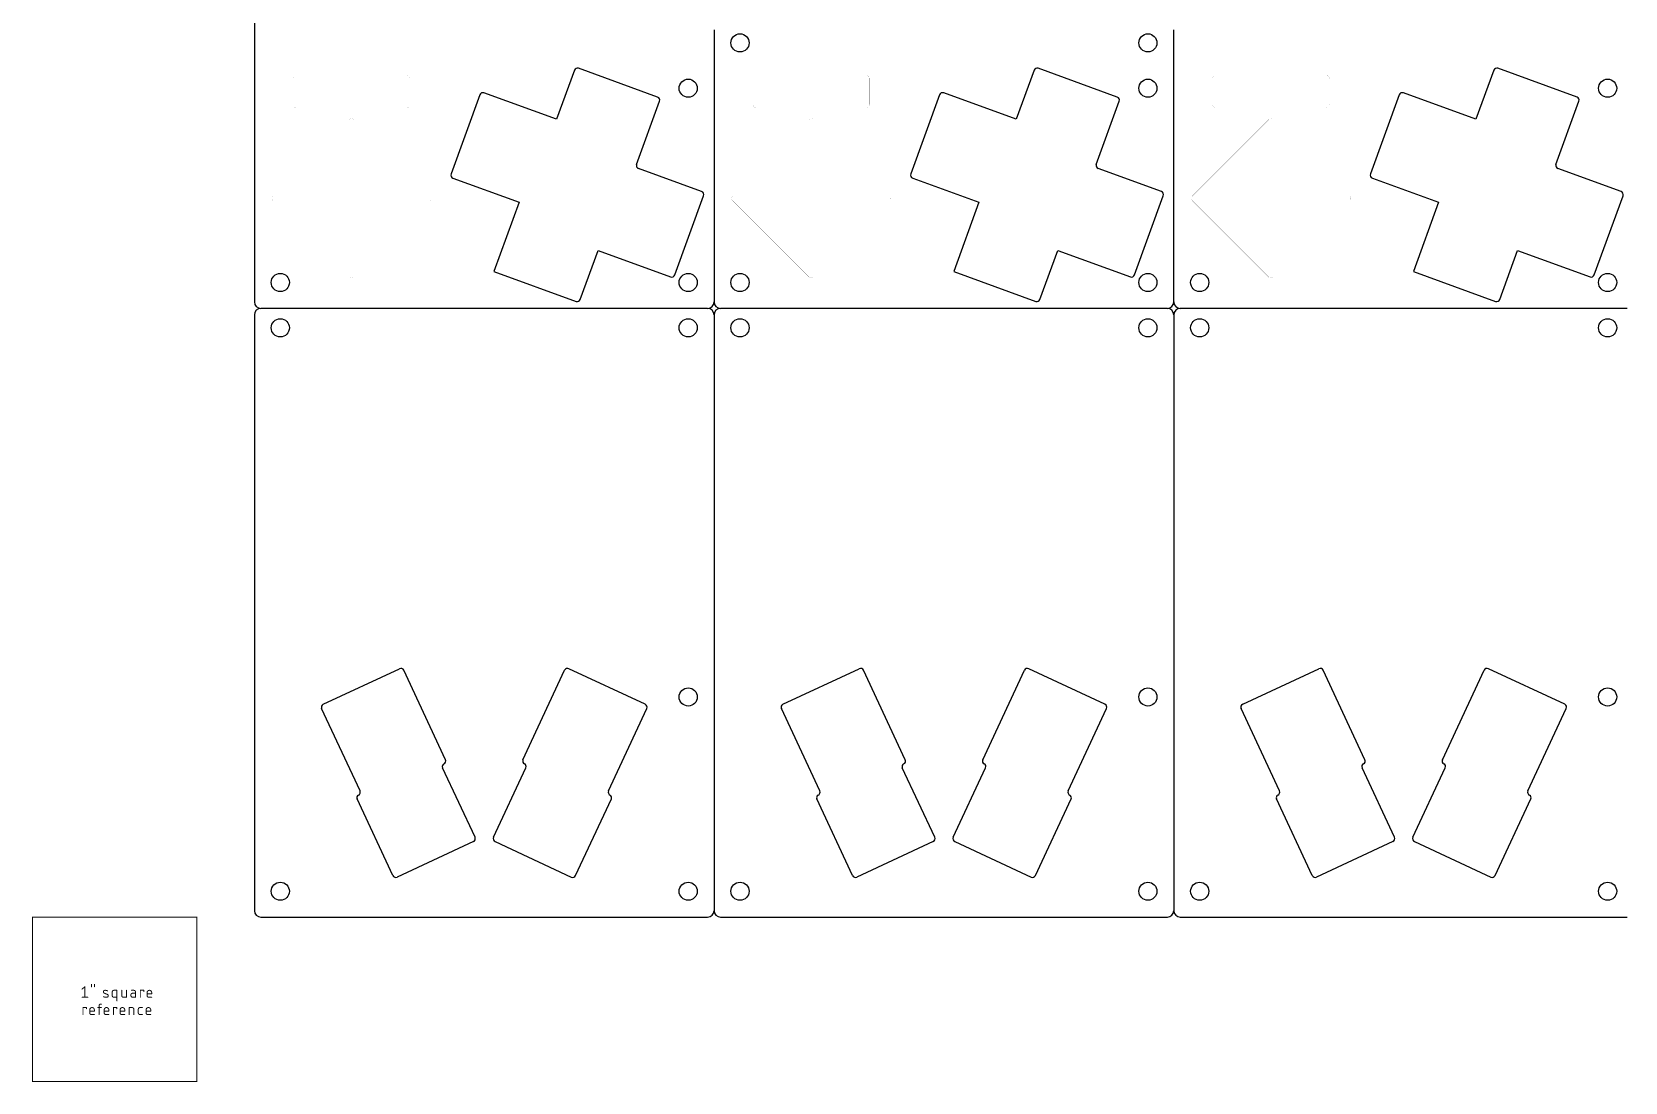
# Model space of a CAD drawing. Extents: x -1.3 to 16.9, y 0 to 26.7.
# Drawn here: x -1.25 to 8.43, y 0 to 6.38 of the extents above; entities that cross this region are included whole.
import ezdxf

# ---------------------------------------------------------------- set-up
doc = ezdxf.new("R2010")
doc.units = 0
doc.layers.add('20', color=1, linetype='CONTINUOUS')

msp = doc.modelspace()

# ---------------------------------------------------------------- linework, layer by layer
at = {"layer": '20'}
for p, q in [((0.1, 8.362205), (0.1, 4.740157)), ((2.895276, 6.393701), (2.895276, 6.19685)), ((5.690551, 6.19685), (5.690551, 6.393701)), ((2.045637, 6.148836), (1.937048, 5.85049)), ((2.551813, 5.985552), (2.070868, 6.160602)), ((2.895276, 6.19685), (2.895276, 4.740157)), ((4.840913, 6.148836), (4.732324, 5.85049)), ((5.347088, 5.985552), (4.866143, 6.160602)), ((5.690551, 4.740157), (5.690551, 6.19685)), ((7.636188, 6.148836), (7.527599, 5.85049)), ((8.142364, 5.985552), (7.661419, 6.160602)), ((1.937048, 5.85049), (1.496064, 6.010995)), ((4.732324, 5.85049), (4.29134, 6.010995)), ((7.527599, 5.85049), (7.086616, 6.010995)), ((1.470834, 5.99923), (1.295784, 5.518285)), ((2.423622, 5.575795), (2.563578, 5.960321)), ((4.266109, 5.99923), (4.09106, 5.518285)), ((5.218898, 5.575795), (5.358853, 5.960321)), ((7.061385, 5.99923), (6.886336, 5.518285)), ((8.014173, 5.575795), (8.154129, 5.960321)), ((2.819529, 5.410749), (2.435387, 5.550565)), ((5.614805, 5.410749), (5.230663, 5.550565)), ((8.41008, 5.410749), (8.025938, 5.550565)), ((1.30755, 5.493055), (1.710189, 5.346506)), ((4.102825, 5.493055), (4.505465, 5.346506)), ((6.898101, 5.493055), (7.300741, 5.346506)), ((1.710189, 5.346506), (1.556768, 4.924984)), ((2.656245, 4.904573), (2.831294, 5.385518)), ((4.505465, 5.346506), (4.352044, 4.924984)), ((5.45152, 4.904573), (5.62657, 5.385518)), ((7.300741, 5.346506), (7.147319, 4.924984)), ((8.246796, 4.904573), (8.421845, 5.385518)), ((2.081442, 4.754967), (2.190031, 5.053313)), ((2.190031, 5.053313), (2.631014, 4.892808)), ((4.876717, 4.754967), (4.985306, 5.053313)), ((4.985306, 5.053313), (5.42629, 4.892808)), ((7.671993, 4.754967), (7.780582, 5.053313)), ((7.780582, 5.053313), (8.221565, 4.892808)), ((1.556768, 4.924984), (2.056211, 4.743202)), ((4.352044, 4.924984), (4.851487, 4.743202)), ((7.147319, 4.924984), (7.646762, 4.743202)), ((0.1, 4.661417), (0.1, 1.03937)), ((2.855906, 4.700787), (0.13937, 4.700787)), ((2.895276, 4.661417), (2.895276, 1.03937)), ((5.651181, 4.700787), (2.934646, 4.700787)), ((5.690551, 4.661417), (5.690551, 1.03937)), ((8.446457, 4.700787), (5.729921, 4.700787)), ((0.518629, 2.294151), (0.982488, 2.510452)), ((1.262139, 1.957316), (1.008648, 2.50093)), ((1.733137, 1.957316), (1.986628, 2.50093)), ((2.476647, 2.294151), (2.012788, 2.510452)), ((3.313905, 2.294151), (3.777763, 2.510452)), ((4.057415, 1.957316), (3.803923, 2.50093)), ((4.528412, 1.957316), (4.781904, 2.50093)), ((5.271922, 2.294151), (4.808064, 2.510452)), ((6.10918, 2.294151), (6.573039, 2.510452)), ((6.85269, 1.957316), (6.599199, 2.50093)), ((7.323688, 1.957316), (7.577179, 2.50093)), ((8.067198, 2.294151), (7.603339, 2.510452)), ((0.742258, 1.767998), (0.509108, 2.267991)), ((2.253017, 1.767998), (2.486168, 2.267991)), ((3.537534, 1.767998), (3.304383, 2.267991)), ((5.048293, 1.767998), (5.281444, 2.267991)), ((6.33281, 1.767998), (6.099659, 2.267991)), ((7.843568, 1.767998), (8.076719, 2.267991)), ((1.441484, 1.485891), (1.244392, 1.908555)), ((1.553792, 1.485891), (1.750884, 1.908555)), ((4.236759, 1.485891), (4.039667, 1.908555)), ((4.349068, 1.485891), (4.546159, 1.908555)), ((7.032035, 1.485891), (6.834943, 1.908555)), ((7.144343, 1.485891), (7.341435, 1.908555)), ((0.941944, 1.252952), (0.724511, 1.719237)), ((2.053332, 1.252952), (2.270764, 1.719237)), ((3.73722, 1.252952), (3.519787, 1.719237)), ((4.848607, 1.252952), (5.06604, 1.719237)), ((6.532495, 1.252952), (6.315062, 1.719237)), ((7.643883, 1.252952), (7.861316, 1.719237)), ((1.431962, 1.459731), (0.968104, 1.24343)), ((1.563313, 1.459731), (2.027172, 1.24343)), ((4.227238, 1.459731), (3.76338, 1.24343)), ((4.358589, 1.459731), (4.822447, 1.24343)), ((7.022513, 1.459731), (6.558655, 1.24343)), ((7.153865, 1.459731), (7.617723, 1.24343)), ((0.13937, 1), (2.855906, 1)), ((2.934646, 1), (5.651181, 1)), ((5.729921, 1), (8.446457, 1))]:
    msp.add_line(p, q, dxfattribs=at)
for points, const_width in [([(0.355906, 6.11811, 0.414214), (0.33622, 6.098425)], 0.000394), ([(0.355906, 6.118209, 1), (0.355906, 6.118012)], 0.000197), ([(0.355906, 6.118012, 1), (0.355906, 6.118209)], 0.000197), ([(1.025197, 6.118209, 1), (1.025197, 6.118012)], 0.000197), ([(1.044882, 6.098425, 0.414214), (1.025197, 6.11811)], 0.000394), ([(1.025197, 6.118012, 1), (1.025197, 6.118209)], 0.000197), ([(2.895276, 6.196949, 1), (2.895276, 6.196752)], 0.000197), ([(3.151181, 6.11811, 0.414214), (3.131496, 6.098425)], 0.000394), ([(3.151181, 6.118209, 1), (3.151181, 6.118012)], 0.000197), ([(3.151181, 6.118012, 1), (3.151181, 6.118209)], 0.000197), ([(3.820472, 6.118209, 1), (3.820472, 6.118012)], 0.000197), ([(3.840157, 6.098425, 0.414214), (3.820472, 6.11811)], 0.000394), ([(3.820472, 6.118012, 1), (3.820472, 6.118209)], 0.000197), ([(5.690551, 6.196752, 1), (5.690551, 6.196949)], 0.000197), ([(5.946457, 6.11811, 0.414214), (5.926772, 6.098425)], 0.000394), ([(5.946457, 6.118209, 1), (5.946457, 6.118012)], 0.000197), ([(5.946457, 6.118012, 1), (5.946457, 6.118209)], 0.000197), ([(6.615748, 6.118209, 1), (6.615748, 6.118012)], 0.000197), ([(6.635433, 6.098425, 0.414214), (6.615748, 6.11811)], 0.000394), ([(6.615748, 6.118012, 1), (6.615748, 6.118209)], 0.000197), ([(0.336319, 6.098425, 1), (0.336122, 6.098425)], 0.000197), ([(0.336122, 6.098425, 1), (0.336319, 6.098425)], 0.000197), ([(1.04498, 6.098425, 1), (1.044783, 6.098425)], 0.000197), ([(1.044783, 6.098425, 1), (1.04498, 6.098425)], 0.000197), ([(3.131594, 6.098425, 1), (3.131398, 6.098425)], 0.000197), ([(3.131398, 6.098425, 1), (3.131594, 6.098425)], 0.000197), ([(3.840256, 6.098425, 1), (3.840059, 6.098425)], 0.000197), ([(3.840059, 6.098425, 1), (3.840256, 6.098425)], 0.000197), ([(5.92687, 6.098425, 1), (5.926673, 6.098425)], 0.000197), ([(5.926673, 6.098425, 1), (5.92687, 6.098425)], 0.000197), ([(6.635531, 6.098425, 1), (6.635335, 6.098425)], 0.000197), ([(6.635335, 6.098425, 1), (6.635531, 6.098425)], 0.000197), ([(0.33622, 5.940945, 0.414214), (0.355906, 5.92126)], 0.000394), ([(0.336319, 5.940945, 1), (0.336122, 5.940945)], 0.000197), ([(0.336122, 5.940945, 1), (0.336319, 5.940945)], 0.000197), ([(0.355906, 5.921358, 1), (0.355906, 5.921161)], 0.000197), ([(0.355906, 5.921161, 1), (0.355906, 5.921358)], 0.000197), ([(1.025197, 5.92126, 0.414214), (1.044882, 5.940945)], 0.000394), ([(1.025197, 5.921358, 1), (1.025197, 5.921161)], 0.000197), ([(1.025197, 5.921161, 1), (1.025197, 5.921358)], 0.000197), ([(1.04498, 5.940945, 1), (1.044783, 5.940945)], 0.000197), ([(1.044783, 5.940945, 1), (1.04498, 5.940945)], 0.000197), ([(3.131496, 5.940945, 0.414214), (3.151181, 5.92126)], 0.000394), ([(3.131594, 5.940945, 1), (3.131398, 5.940945)], 0.000197), ([(3.131398, 5.940945, 1), (3.131594, 5.940945)], 0.000197), ([(3.151181, 5.921358, 1), (3.151181, 5.921161)], 0.000197), ([(3.151181, 5.921161, 1), (3.151181, 5.921358)], 0.000197), ([(3.820472, 5.92126, 0.414214), (3.840157, 5.940945)], 0.000394), ([(3.820472, 5.921358, 1), (3.820472, 5.921161)], 0.000197), ([(3.820472, 5.921161, 1), (3.820472, 5.921358)], 0.000197), ([(3.840256, 5.940945, 1), (3.840059, 5.940945)], 0.000197), ([(3.840059, 5.940945, 1), (3.840256, 5.940945)], 0.000197), ([(5.926772, 5.940945, 0.414214), (5.946457, 5.92126)], 0.000394), ([(5.92687, 5.940945, 1), (5.926673, 5.940945)], 0.000197), ([(5.926673, 5.940945, 1), (5.92687, 5.940945)], 0.000197), ([(5.946457, 5.921358, 1), (5.946457, 5.921161)], 0.000197), ([(5.946457, 5.921161, 1), (5.946457, 5.921358)], 0.000197), ([(6.615748, 5.92126, 0.414214), (6.635433, 5.940945)], 0.000394), ([(6.615748, 5.921358, 1), (6.615748, 5.921161)], 0.000197), ([(6.615748, 5.921161, 1), (6.615748, 5.921358)], 0.000197), ([(6.635531, 5.940945, 1), (6.635335, 5.940945)], 0.000197), ([(6.635335, 5.940945, 1), (6.635531, 5.940945)], 0.000197), ([(0.704471, 5.848285, 0.414214), (0.676632, 5.848285)], 0.000394), ([(0.676562, 5.848355, 1), (0.676701, 5.848216)], 0.000197), ([(0.676701, 5.848216, 1), (0.676562, 5.848355)], 0.000197), ([(0.70454, 5.848355, 1), (0.704401, 5.848216)], 0.000197), ([(0.704401, 5.848216, 1), (0.70454, 5.848355)], 0.000197), ([(3.499746, 5.848285, 0.414214), (3.471907, 5.848285)], 0.000394), ([(3.471838, 5.848355, 1), (3.471977, 5.848216)], 0.000197), ([(3.471977, 5.848216, 1), (3.471838, 5.848355)], 0.000197), ([(3.499816, 5.848355, 1), (3.499677, 5.848216)], 0.000197), ([(3.499677, 5.848216, 1), (3.499816, 5.848355)], 0.000197), ([(6.295022, 5.848285, 0.414214), (6.267183, 5.848285)], 0.000394), ([(6.267113, 5.848355, 1), (6.267253, 5.848216)], 0.000197), ([(6.267253, 5.848216, 1), (6.267113, 5.848355)], 0.000197), ([(6.295091, 5.848355, 1), (6.294952, 5.848216)], 0.000197), ([(6.294952, 5.848216, 1), (6.295091, 5.848355)], 0.000197), ([(0.212345, 5.383998, 0.414214), (0.212345, 5.356159)], 0.000394), ([(0.212275, 5.384068, 1), (0.212414, 5.383929)], 0.000197), ([(0.212414, 5.356229, 1), (0.212275, 5.35609)], 0.000197), ([(0.212414, 5.383929, 1), (0.212275, 5.384068)], 0.000197), ([(0.212275, 5.35609, 1), (0.212414, 5.356229)], 0.000197), ([(1.168758, 5.356159, 0.414214), (1.168758, 5.383998)], 0.000394), ([(1.168827, 5.384068, 1), (1.168688, 5.383929)], 0.000197), ([(1.168688, 5.356229, 1), (1.168827, 5.35609)], 0.000197), ([(1.168827, 5.35609, 1), (1.168688, 5.356229)], 0.000197), ([(1.168688, 5.383929, 1), (1.168827, 5.384068)], 0.000197), ([(3.00762, 5.383998, 0.414214), (3.00762, 5.356159)], 0.000394), ([(3.007551, 5.384068, 1), (3.00769, 5.383929)], 0.000197), ([(3.00769, 5.356229, 1), (3.007551, 5.35609)], 0.000197), ([(3.00769, 5.383929, 1), (3.007551, 5.384068)], 0.000197), ([(3.007551, 5.35609, 1), (3.00769, 5.356229)], 0.000197), ([(3.964033, 5.356159, 0.414214), (3.964033, 5.383998)], 0.000394), ([(3.964103, 5.384068, 1), (3.963964, 5.383929)], 0.000197), ([(3.963964, 5.356229, 1), (3.964103, 5.35609)], 0.000197), ([(3.964103, 5.35609, 1), (3.963964, 5.356229)], 0.000197), ([(3.963964, 5.383929, 1), (3.964103, 5.384068)], 0.000197), ([(5.802896, 5.383998, 0.414214), (5.802896, 5.356159)], 0.000394), ([(5.802826, 5.384068, 1), (5.802965, 5.383929)], 0.000197), ([(5.802965, 5.356229, 1), (5.802826, 5.35609)], 0.000197), ([(5.802965, 5.383929, 1), (5.802826, 5.384068)], 0.000197), ([(5.802826, 5.35609, 1), (5.802965, 5.356229)], 0.000197), ([(6.759379, 5.384068, 1), (6.759239, 5.383929)], 0.000197), ([(6.759309, 5.356159, 0.414214), (6.759309, 5.383998)], 0.000394), ([(6.759239, 5.356229, 1), (6.759379, 5.35609)], 0.000197), ([(6.759239, 5.383929, 1), (6.759379, 5.384068)], 0.000197), ([(6.759379, 5.35609, 1), (6.759239, 5.356229)], 0.000197), ([(0.676632, 4.891872, 0.414214), (0.704471, 4.891872)], 0.000394), ([(0.676701, 4.891942, 1), (0.676562, 4.891803)], 0.000197), ([(0.676562, 4.891803, 1), (0.676701, 4.891942)], 0.000197), ([(0.704401, 4.891942, 1), (0.70454, 4.891803)], 0.000197), ([(0.70454, 4.891803, 1), (0.704401, 4.891942)], 0.000197), ([(3.471907, 4.891872, 0.414214), (3.499746, 4.891872)], 0.000394), ([(3.471977, 4.891942, 1), (3.471838, 4.891803)], 0.000197), ([(3.471838, 4.891803, 1), (3.471977, 4.891942)], 0.000197), ([(3.499677, 4.891942, 1), (3.499816, 4.891803)], 0.000197), ([(3.499816, 4.891803, 1), (3.499677, 4.891942)], 0.000197), ([(6.267253, 4.891942, 1), (6.267113, 4.891803)], 0.000197), ([(6.267183, 4.891872, 0.414214), (6.295022, 4.891872)], 0.000394), ([(6.267113, 4.891803, 1), (6.267253, 4.891942)], 0.000197), ([(6.294952, 4.891942, 1), (6.295091, 4.891803)], 0.000197), ([(6.295091, 4.891803, 1), (6.294952, 4.891942)], 0.000197), ([(-1.2485, 1, 1), (-1.2515, 1)], 0.003), ([(-1.25, 1.0015, 1), (-1.25, 0.9985)], 0.003), ([(-0.2485, 1, 1), (-0.2515, 1)], 0.003), ([(-0.25, 0.9985, 1), (-0.25, 1.0015)], 0.003), ([(-0.888502, 0.590848, 1), (-0.891502, 0.590848)], 0.003), ([(-0.870725, 0.590848, 1), (-0.873725, 0.590848)], 0.003), ([(-0.94906, 0.563575, 1), (-0.947186, 0.561232)], 0.003), ([(-0.948123, 0.514126, 1), (-0.948123, 0.511126)], 0.003), ([(-0.928846, 0.576626, 1), (-0.931846, 0.576626)], 0.003), ([(-0.931846, 0.512626, 1), (-0.928846, 0.512626)], 0.003), ([(-0.929409, 0.575455, 1), (-0.931283, 0.577797)], 0.003), ([(-0.912568, 0.511126, 1), (-0.912568, 0.514126)], 0.003), ([(-0.891502, 0.576626, 1), (-0.888502, 0.576626)], 0.003), ([(-0.873725, 0.576626, 1), (-0.870725, 0.576626)], 0.003), ([(-0.808496, 0.555293, 0.831816), (-0.812052, 0.537515)], 0.006), ([(-0.816877, 0.517593, 1), (-0.817893, 0.51477)], 0.003), ([(-0.817385, 0.516181, 0.082974), (-0.797829, 0.512626)], 0.006), ([(-0.811494, 0.538907, 1), (-0.812609, 0.536122)], 0.003), ([(-0.812609, 0.536122, 1), (-0.811494, 0.538907)], 0.003), ([(-0.792496, 0.551737, 0.102549), (-0.808496, 0.555293)], 0.006), ([(-0.808475, 0.556792, 1), (-0.808517, 0.553793)], 0.003), ([(-0.808517, 0.553793, 1), (-0.808475, 0.556792)], 0.003), ([(-0.797808, 0.514126, 1), (-0.797851, 0.511126)], 0.003), ([(-0.797829, 0.512626, 0.831816), (-0.794274, 0.530404)], 0.006), ([(-0.797851, 0.511126, 1), (-0.797808, 0.514126)], 0.003), ([(-0.793717, 0.531796, 1), (-0.794831, 0.529011)], 0.003), ([(-0.794831, 0.529011, 1), (-0.793717, 0.531796)], 0.003), ([(-0.793112, 0.550369, 1), (-0.79188, 0.553105)], 0.003), ([(-0.753672, 0.555293, 0.414214), (-0.764338, 0.544626)], 0.006), ([(-0.762838, 0.544626, 1), (-0.765838, 0.544626)], 0.003), ([(-0.765838, 0.544626, 1), (-0.762838, 0.544626)], 0.003), ([(-0.764338, 0.523293, 0.414214), (-0.753672, 0.512626)], 0.006), ([(-0.762838, 0.523293, 1), (-0.765838, 0.523293)], 0.003), ([(-0.765838, 0.523293, 1), (-0.762838, 0.523293)], 0.003), ([(-0.753672, 0.556793, 1), (-0.753672, 0.553793)], 0.003), ([(-0.753672, 0.514126, 1), (-0.753672, 0.511126)], 0.003), ([(-0.753672, 0.553793, 1), (-0.753672, 0.556793)], 0.003), ([(-0.753672, 0.511126, 1), (-0.753672, 0.514126)], 0.003), ([(-0.734394, 0.555293, 1), (-0.737394, 0.555293)], 0.003), ([(-0.737394, 0.491293, 1), (-0.734394, 0.491293)], 0.003), ([(-0.735894, 0.553793, 1), (-0.735894, 0.556793)], 0.003), ([(-0.735894, 0.511126, 1), (-0.735894, 0.514126)], 0.003), ([(-0.705112, 0.555293, 1), (-0.708112, 0.555293)], 0.003), ([(-0.706612, 0.523293, 0.414214), (-0.695946, 0.512626)], 0.006), ([(-0.705112, 0.523293, 1), (-0.708112, 0.523293)], 0.003), ([(-0.708112, 0.523293, 1), (-0.705112, 0.523293)], 0.003), ([(-0.695946, 0.514126, 1), (-0.695946, 0.511126)], 0.003), ([(-0.695946, 0.511126, 1), (-0.695946, 0.514126)], 0.003), ([(-0.676668, 0.555293, 1), (-0.679668, 0.555293)], 0.003), ([(-0.679668, 0.512626, 1), (-0.676668, 0.512626)], 0.003), ([(-0.678168, 0.511126, 1), (-0.678168, 0.514126)], 0.003), ([(-0.63907, 0.537515, 1), (-0.63907, 0.512626)], 0.006), ([(-0.647959, 0.556793, 1), (-0.647959, 0.553793)], 0.003), ([(-0.63907, 0.539015, 1), (-0.63907, 0.536015)], 0.003), ([(-0.63907, 0.514126, 1), (-0.63907, 0.511126)], 0.003), ([(-0.63907, 0.536015, 1), (-0.63907, 0.539015)], 0.003), ([(-0.63907, 0.511126, 1), (-0.63907, 0.514126)], 0.003), ([(-0.62307, 0.544626, 0.414217), (-0.633737, 0.555293)], 0.006), ([(-0.633737, 0.556793, 1), (-0.633737, 0.553793)], 0.003), ([(-0.633737, 0.553793, 1), (-0.633737, 0.556793)], 0.003), ([(-0.62157, 0.544626, 1), (-0.62457, 0.544626)], 0.003), ([(-0.62457, 0.544626, 1), (-0.62157, 0.544626)], 0.003), ([(-0.62457, 0.512626, 1), (-0.62157, 0.512626)], 0.003), ([(-0.62307, 0.536015, 1), (-0.62307, 0.539015)], 0.003), ([(-0.62307, 0.511126, 1), (-0.62307, 0.514126)], 0.003), ([(-0.591955, 0.555293, 1), (-0.594955, 0.555293)], 0.003), ([(-0.593455, 0.556793, 1), (-0.593455, 0.553793)], 0.003), ([(-0.594955, 0.512626, 1), (-0.591955, 0.512626)], 0.003), ([(-0.570621, 0.555293, 1), (-0.573621, 0.555293)], 0.003), ([(-0.573621, 0.548181, 1), (-0.570621, 0.548181)], 0.003), ([(-0.572121, 0.553793, 1), (-0.572121, 0.556793)], 0.003), ([(-0.524318, 0.54107, 1), (-0.552762, 0.54107)], 0.006), ([(-0.551262, 0.54107, 1), (-0.554262, 0.54107)], 0.003), ([(-0.554262, 0.54107, 1), (-0.551262, 0.54107)], 0.003), ([(-0.552762, 0.535459, 1), (-0.552762, 0.532459)], 0.003), ([(-0.552762, 0.523293, 0.414214), (-0.542095, 0.512626)], 0.006), ([(-0.551262, 0.523293, 1), (-0.554262, 0.523293)], 0.003), ([(-0.554262, 0.523293, 1), (-0.551262, 0.523293)], 0.003), ([(-0.542095, 0.514126, 1), (-0.542095, 0.511126)], 0.003), ([(-0.542095, 0.511126, 1), (-0.542095, 0.514126)], 0.003), ([(-0.522818, 0.54107, 1), (-0.525818, 0.54107)], 0.003), ([(-0.525818, 0.54107, 1), (-0.522818, 0.54107)], 0.003), ([(-0.525818, 0.533959, 1), (-0.522818, 0.533959)], 0.003), ([(-0.524318, 0.532459, 1), (-0.524318, 0.535459)], 0.003), ([(-0.524318, 0.511126, 1), (-0.524318, 0.514126)], 0.003), ([(-0.940576, 0.450293, 1), (-0.943576, 0.450293)], 0.003), ([(-0.942076, 0.451793, 1), (-0.942076, 0.448793)], 0.003), ([(-0.943576, 0.407626, 1), (-0.940576, 0.407626)], 0.003), ([(-0.919243, 0.450293, 1), (-0.922243, 0.450293)], 0.003), ([(-0.922243, 0.443181, 1), (-0.919243, 0.443181)], 0.003), ([(-0.920743, 0.448793, 1), (-0.920743, 0.451793)], 0.003), ([(-0.872939, 0.43607, 1), (-0.901383, 0.43607)], 0.006), ([(-0.899883, 0.43607, 1), (-0.902883, 0.43607)], 0.003), ([(-0.902883, 0.43607, 1), (-0.899883, 0.43607)], 0.003), ([(-0.901383, 0.430459, 1), (-0.901383, 0.427459)], 0.003), ([(-0.901383, 0.418293, 0.414214), (-0.890717, 0.407626)], 0.006), ([(-0.899883, 0.418293, 1), (-0.902883, 0.418293)], 0.003), ([(-0.902883, 0.418293, 1), (-0.899883, 0.418293)], 0.003), ([(-0.890717, 0.409126, 1), (-0.890717, 0.406126)], 0.003), ([(-0.890717, 0.406126, 1), (-0.890717, 0.409126)], 0.003), ([(-0.871439, 0.43607, 1), (-0.874439, 0.43607)], 0.003), ([(-0.874439, 0.43607, 1), (-0.871439, 0.43607)], 0.003), ([(-0.874439, 0.428959, 1), (-0.871439, 0.428959)], 0.003), ([(-0.872939, 0.427459, 1), (-0.872939, 0.430459)], 0.003), ([(-0.872939, 0.406126, 1), (-0.872939, 0.409126)], 0.003), ([(-0.851664, 0.451793, 1), (-0.851664, 0.448793)], 0.003), ([(-0.833887, 0.471626, 0.414214), (-0.844553, 0.460959)], 0.006), ([(-0.843053, 0.460959, 1), (-0.846053, 0.460959)], 0.003), ([(-0.846053, 0.460959, 1), (-0.843053, 0.460959)], 0.003), ([(-0.846053, 0.407626, 1), (-0.843053, 0.407626)], 0.003), ([(-0.833887, 0.473126, 1), (-0.833887, 0.470126)], 0.003), ([(-0.833887, 0.470126, 1), (-0.833887, 0.473126)], 0.003), ([(-0.830331, 0.470126, 1), (-0.830331, 0.473126)], 0.003), ([(-0.830331, 0.448793, 1), (-0.830331, 0.451793)], 0.003), ([(-0.784731, 0.43607, 1), (-0.813176, 0.43607)], 0.006), ([(-0.811676, 0.43607, 1), (-0.814676, 0.43607)], 0.003), ([(-0.814676, 0.43607, 1), (-0.811676, 0.43607)], 0.003), ([(-0.813176, 0.430459, 1), (-0.813176, 0.427459)], 0.003), ([(-0.813176, 0.418293, 0.414214), (-0.802509, 0.407626)], 0.006), ([(-0.811676, 0.418293, 1), (-0.814676, 0.418293)], 0.003), ([(-0.814676, 0.418293, 1), (-0.811676, 0.418293)], 0.003), ([(-0.802509, 0.409126, 1), (-0.802509, 0.406126)], 0.003), ([(-0.802509, 0.406126, 1), (-0.802509, 0.409126)], 0.003), ([(-0.783231, 0.43607, 1), (-0.786231, 0.43607)], 0.003), ([(-0.786231, 0.43607, 1), (-0.783231, 0.43607)], 0.003), ([(-0.786231, 0.428959, 1), (-0.783231, 0.428959)], 0.003), ([(-0.784731, 0.427459, 1), (-0.784731, 0.430459)], 0.003), ([(-0.784731, 0.406126, 1), (-0.784731, 0.409126)], 0.003), ([(-0.755955, 0.450293, 1), (-0.758955, 0.450293)], 0.003), ([(-0.757455, 0.451793, 1), (-0.757455, 0.448793)], 0.003), ([(-0.758955, 0.407626, 1), (-0.755955, 0.407626)], 0.003), ([(-0.734622, 0.450293, 1), (-0.737622, 0.450293)], 0.003), ([(-0.737622, 0.443181, 1), (-0.734622, 0.443181)], 0.003), ([(-0.736122, 0.448793, 1), (-0.736122, 0.451793)], 0.003), ([(-0.688318, 0.43607, 1), (-0.716763, 0.43607)], 0.006), ([(-0.715263, 0.43607, 1), (-0.718263, 0.43607)], 0.003), ([(-0.718263, 0.43607, 1), (-0.715263, 0.43607)], 0.003), ([(-0.716763, 0.430459, 1), (-0.716763, 0.427459)], 0.003), ([(-0.716763, 0.418293, 0.414214), (-0.706096, 0.407626)], 0.006), ([(-0.715263, 0.418293, 1), (-0.718263, 0.418293)], 0.003), ([(-0.718263, 0.418293, 1), (-0.715263, 0.418293)], 0.003), ([(-0.706096, 0.409126, 1), (-0.706096, 0.406126)], 0.003), ([(-0.706096, 0.406126, 1), (-0.706096, 0.409126)], 0.003), ([(-0.686818, 0.43607, 1), (-0.689818, 0.43607)], 0.003), ([(-0.689818, 0.43607, 1), (-0.686818, 0.43607)], 0.003), ([(-0.689818, 0.428959, 1), (-0.686818, 0.428959)], 0.003), ([(-0.688318, 0.427459, 1), (-0.688318, 0.430459)], 0.003), ([(-0.688318, 0.406126, 1), (-0.688318, 0.409126)], 0.003), ([(-0.659876, 0.450293, 1), (-0.662876, 0.450293)], 0.003), ([(-0.661376, 0.451793, 1), (-0.661376, 0.448793)], 0.003), ([(-0.662876, 0.407626, 1), (-0.659876, 0.407626)], 0.003), ([(-0.632932, 0.439626, 0.414207), (-0.643599, 0.450293)], 0.006), ([(-0.643599, 0.451793, 1), (-0.643599, 0.448793)], 0.003), ([(-0.643599, 0.448793, 1), (-0.643599, 0.451793)], 0.003), ([(-0.631432, 0.439626, 1), (-0.634432, 0.439626)], 0.003), ([(-0.634432, 0.439626, 1), (-0.631432, 0.439626)], 0.003), ([(-0.634432, 0.407626, 1), (-0.631432, 0.407626)], 0.003), ([(-0.595254, 0.450293, 0.414214), (-0.605921, 0.439626)], 0.006), ([(-0.604421, 0.439626, 1), (-0.607421, 0.439626)], 0.003), ([(-0.607421, 0.439626, 1), (-0.604421, 0.439626)], 0.003), ([(-0.605921, 0.418293, 0.414214), (-0.595254, 0.407626)], 0.006), ([(-0.604421, 0.418293, 1), (-0.607421, 0.418293)], 0.003), ([(-0.607421, 0.418293, 1), (-0.604421, 0.418293)], 0.003), ([(-0.595254, 0.451793, 1), (-0.595254, 0.448793)], 0.003), ([(-0.595254, 0.409126, 1), (-0.595254, 0.406126)], 0.003), ([(-0.595254, 0.448793, 1), (-0.595254, 0.451793)], 0.003), ([(-0.595254, 0.406126, 1), (-0.595254, 0.409126)], 0.003), ([(-0.581032, 0.448793, 1), (-0.581032, 0.451793)], 0.003), ([(-0.581032, 0.406126, 1), (-0.581032, 0.409126)], 0.003), ([(-0.530365, 0.43607, 1), (-0.558809, 0.43607)], 0.006), ([(-0.557309, 0.43607, 1), (-0.560309, 0.43607)], 0.003), ([(-0.560309, 0.43607, 1), (-0.557309, 0.43607)], 0.003), ([(-0.558809, 0.430459, 1), (-0.558809, 0.427459)], 0.003), ([(-0.558809, 0.418293, 0.414214), (-0.548143, 0.407626)], 0.006), ([(-0.557309, 0.418293, 1), (-0.560309, 0.418293)], 0.003), ([(-0.560309, 0.418293, 1), (-0.557309, 0.418293)], 0.003), ([(-0.548143, 0.409126, 1), (-0.548143, 0.406126)], 0.003), ([(-0.548143, 0.406126, 1), (-0.548143, 0.409126)], 0.003), ([(-0.528865, 0.43607, 1), (-0.531865, 0.43607)], 0.003), ([(-0.531865, 0.43607, 1), (-0.528865, 0.43607)], 0.003), ([(-0.531865, 0.428959, 1), (-0.528865, 0.428959)], 0.003), ([(-0.530365, 0.427459, 1), (-0.530365, 0.430459)], 0.003), ([(-0.530365, 0.406126, 1), (-0.530365, 0.409126)], 0.003), ([(-1.25, 0.0015, 1), (-1.25, -0.0015)], 0.003), ([(-1.2515, 0, 1), (-1.2485, 0)], 0.003), ([(-0.2515, 0, 1), (-0.2485, 0)], 0.003), ([(-0.25, -0.0015, 1), (-0.25, 0.0015)], 0.003)]:
    msp.add_lwpolyline(points, format="xyb", dxfattribs=dict(at, const_width=const_width))
for points, const_width in [([(0.355906, 6.11811), (1.025197, 6.11811)], 0.000394), ([(5.690551, 6.19685), (2.895276, 6.19685)], 0.000394), ([(3.151181, 6.11811), (3.820472, 6.11811)], 0.000394), ([(5.946457, 6.11811), (6.615748, 6.11811)], 0.000394), ([(0.33622, 6.098425), (0.33622, 5.940945)], 0.000394), ([(1.044882, 6.098425), (1.044882, 5.940945)], 0.000394), ([(3.131496, 6.098425), (3.131496, 5.940945)], 0.000394), ([(3.840157, 6.098425), (3.840157, 5.940945)], 0.000394), ([(5.926772, 6.098425), (5.926772, 5.940945)], 0.000394), ([(6.635433, 6.098425), (6.635433, 5.940945)], 0.000394), ([(1.025197, 5.92126), (0.355906, 5.92126)], 0.000394), ([(3.820472, 5.92126), (3.151181, 5.92126)], 0.000394), ([(6.615748, 5.92126), (5.946457, 5.92126)], 0.000394), ([(0.212345, 5.383998), (0.676632, 5.848285)], 0.000394), ([(0.704471, 5.848285), (1.168758, 5.383998)], 0.000394), ([(3.00762, 5.383998), (3.471907, 5.848285)], 0.000394), ([(3.499746, 5.848285), (3.964033, 5.383998)], 0.000394), ([(5.802896, 5.383998), (6.267183, 5.848285)], 0.000394), ([(6.295022, 5.848285), (6.759309, 5.383998)], 0.000394), ([(0.676632, 4.891872), (0.212345, 5.356159)], 0.000394), ([(1.168758, 5.356159), (0.704471, 4.891872)], 0.000394), ([(3.471907, 4.891872), (3.00762, 5.356159)], 0.000394), ([(3.964033, 5.356159), (3.499746, 4.891872)], 0.000394), ([(6.267183, 4.891872), (5.802896, 5.356159)], 0.000394), ([(6.759309, 5.356159), (6.295022, 4.891872)], 0.000394), ([(-1.25, 1), (-1.25, 0)], 0.006), ([(-0.25, 1), (-1.25, 1)], 0.006), ([(-0.25, 0), (-0.25, 1)], 0.006), ([(-0.890002, 0.576626), (-0.890002, 0.590848)], 0.006), ([(-0.872225, 0.576626), (-0.872225, 0.590848)], 0.006), ([(-0.948123, 0.562404), (-0.930346, 0.576626)], 0.006), ([(-0.948123, 0.512626), (-0.912568, 0.512626)], 0.006), ([(-0.930346, 0.576626), (-0.930346, 0.512626)], 0.006), ([(-0.794274, 0.530404), (-0.812052, 0.537515)], 0.006), ([(-0.764338, 0.544626), (-0.764338, 0.523293)], 0.006), ([(-0.735894, 0.555293), (-0.753672, 0.555293)], 0.006), ([(-0.753672, 0.512626), (-0.735894, 0.512626)], 0.006), ([(-0.735894, 0.491293), (-0.735894, 0.555293)], 0.006), ([(-0.706612, 0.555293), (-0.706612, 0.523293)], 0.006), ([(-0.695946, 0.512626), (-0.678168, 0.512626)], 0.006), ([(-0.678168, 0.512626), (-0.678168, 0.555293)], 0.006), ([(-0.633737, 0.555293), (-0.647959, 0.555293)], 0.006), ([(-0.62307, 0.537515), (-0.63907, 0.537515)], 0.006), ([(-0.63907, 0.512626), (-0.62307, 0.512626)], 0.006), ([(-0.62307, 0.512626), (-0.62307, 0.544626)], 0.006), ([(-0.593455, 0.512626), (-0.593455, 0.555293)], 0.006), ([(-0.593455, 0.555293), (-0.572121, 0.555293)], 0.006), ([(-0.572121, 0.555293), (-0.572121, 0.548181)], 0.006), ([(-0.552762, 0.523293), (-0.552762, 0.54107)], 0.006), ([(-0.524318, 0.533959), (-0.552762, 0.533959)], 0.006), ([(-0.524318, 0.512626), (-0.542095, 0.512626)], 0.006), ([(-0.524318, 0.54107), (-0.524318, 0.533959)], 0.006), ([(-0.942076, 0.407626), (-0.942076, 0.450293)], 0.006), ([(-0.942076, 0.450293), (-0.920743, 0.450293)], 0.006), ([(-0.920743, 0.450293), (-0.920743, 0.443181)], 0.006), ([(-0.901383, 0.418293), (-0.901383, 0.43607)], 0.006), ([(-0.872939, 0.428959), (-0.901383, 0.428959)], 0.006), ([(-0.872939, 0.407626), (-0.890717, 0.407626)], 0.006), ([(-0.872939, 0.43607), (-0.872939, 0.428959)], 0.006), ([(-0.851664, 0.450293), (-0.830331, 0.450293)], 0.006), ([(-0.844553, 0.407626), (-0.844553, 0.460959)], 0.006), ([(-0.833887, 0.471626), (-0.830331, 0.471626)], 0.006), ([(-0.813176, 0.418293), (-0.813176, 0.43607)], 0.006), ([(-0.784731, 0.428959), (-0.813176, 0.428959)], 0.006), ([(-0.784731, 0.407626), (-0.802509, 0.407626)], 0.006), ([(-0.784731, 0.43607), (-0.784731, 0.428959)], 0.006), ([(-0.757455, 0.407626), (-0.757455, 0.450293)], 0.006), ([(-0.757455, 0.450293), (-0.736122, 0.450293)], 0.006), ([(-0.736122, 0.450293), (-0.736122, 0.443181)], 0.006), ([(-0.716763, 0.418293), (-0.716763, 0.43607)], 0.006), ([(-0.688318, 0.428959), (-0.716763, 0.428959)], 0.006), ([(-0.688318, 0.407626), (-0.706096, 0.407626)], 0.006), ([(-0.688318, 0.43607), (-0.688318, 0.428959)], 0.006), ([(-0.661376, 0.407626), (-0.661376, 0.450293)], 0.006), ([(-0.661376, 0.450293), (-0.643599, 0.450293)], 0.006), ([(-0.632932, 0.439626), (-0.632932, 0.407626)], 0.006), ([(-0.605921, 0.418293), (-0.605921, 0.439626)], 0.006), ([(-0.595254, 0.450293), (-0.581032, 0.450293)], 0.006), ([(-0.581032, 0.407626), (-0.595254, 0.407626)], 0.006), ([(-0.558809, 0.418293), (-0.558809, 0.43607)], 0.006), ([(-0.530365, 0.428959), (-0.558809, 0.428959)], 0.006), ([(-0.530365, 0.407626), (-0.548143, 0.407626)], 0.006), ([(-0.530365, 0.43607), (-0.530365, 0.428959)], 0.006), ([(-1.25, 0), (-0.25, 0)], 0.006)]:
    msp.add_lwpolyline(points, dxfattribs=dict(at, const_width=const_width))
for centre in [(3.052756, 6.314961), (5.533071, 6.314961), (2.737795, 6.03937), (5.533071, 6.03937), (8.328346, 6.03937), (0.25748, 4.858268), (2.737795, 4.858268), (3.052756, 4.858268), (5.533071, 4.858268), (5.848031, 4.858268), (8.328346, 4.858268), (0.25748, 4.582677), (2.737795, 4.582677), (3.052756, 4.582677), (5.533071, 4.582677), (5.848031, 4.582677), (8.328346, 4.582677), (2.737795, 2.338583), (5.533071, 2.338583), (8.328346, 2.338583), (0.25748, 1.15748), (2.737795, 1.15748), (3.052756, 1.15748), (5.533071, 1.15748), (5.848031, 1.15748), (8.328346, 1.15748)]:
    msp.add_circle(centre, 0.055118, dxfattribs=at)
for centre, radius, start, end in [((2.064135, 6.142104), 0.019685, 69.999807, 159.999929), ((4.859411, 6.142104), 0.019685, 69.999807, 159.999929), ((7.654686, 6.142104), 0.019685, 69.999807, 159.999929), ((1.489332, 5.992498), 0.019685, 69.999807, 159.999929), ((4.284607, 5.992498), 0.019685, 69.999807, 159.999929), ((7.079883, 5.992498), 0.019685, 69.999807, 159.999929), ((2.54508, 5.967054), 0.019685, 340.000265, 70.000143), ((5.340356, 5.967054), 0.019685, 340.000265, 70.000143), ((8.135631, 5.967054), 0.019685, 340.000265, 70.000143), ((2.44212, 5.569063), 0.019685, 160.000265, 250.000143), ((5.237395, 5.569063), 0.019685, 160.000265, 250.000143), ((8.032671, 5.569063), 0.019685, 160.000265, 250.000143), ((1.314282, 5.511553), 0.019685, 160.000265, 250.000143), ((4.109558, 5.511553), 0.019685, 160.000265, 250.000143), ((6.904833, 5.511553), 0.019685, 160.000265, 250.000143), ((2.812796, 5.392251), 0.019685, 340.000265, 70.000143), ((5.608072, 5.392251), 0.019685, 340.000265, 70.000143), ((8.403348, 5.392251), 0.019685, 340.000265, 70.000143), ((2.637747, 4.911306), 0.019685, 249.999807, 339.999929), ((5.433023, 4.911306), 0.019685, 249.999807, 339.999929), ((8.228298, 4.911306), 0.019685, 249.999807, 339.999929), ((2.062944, 4.761699), 0.019685, 249.999807, 339.999929), ((4.858219, 4.761699), 0.019685, 249.999807, 339.999929), ((7.653495, 4.761699), 0.019685, 249.999807, 339.999929), ((0.13937, 4.740157), 0.03937, 180, 270), ((0.13937, 4.661417), 0.03937, 90, 180), ((2.855906, 4.740157), 0.03937, 270, 0), ((2.855906, 4.661417), 0.03937, 0, 90), ((2.934646, 4.740157), 0.03937, 180, 270), ((2.934646, 4.661417), 0.03937, 90, 180), ((5.651181, 4.740157), 0.03937, 270, 0), ((5.651181, 4.661417), 0.03937, 0, 90), ((5.729921, 4.740157), 0.03937, 180, 270), ((5.729921, 4.661417), 0.03937, 90, 180), ((0.990807, 2.492611), 0.019685, 25.000301, 114.999825), ((2.004469, 2.492611), 0.019685, 65.000175, 154.999699), ((3.786082, 2.492611), 0.019685, 25.000301, 114.999825), ((4.799744, 2.492611), 0.019685, 65.000175, 154.999699), ((6.581358, 2.492611), 0.019685, 25.000301, 114.999825), ((7.59502, 2.492611), 0.019685, 65.000175, 154.999699), ((0.526948, 2.27631), 0.019685, 115.000063, 205.000063), ((2.468327, 2.27631), 0.019685, 334.999937, 64.999937), ((3.322224, 2.27631), 0.019685, 115.000063, 205.000063), ((5.263603, 2.27631), 0.019685, 334.999937, 64.999937), ((6.1175, 2.27631), 0.019685, 115.000063, 205.000063), ((8.058878, 2.27631), 0.019685, 334.999937, 64.999937), ((1.244298, 1.948996), 0.019685, 295.000063, 25.000063), ((1.750977, 1.948996), 0.019685, 154.999937, 244.999937), ((4.039574, 1.948996), 0.019685, 295.000063, 25.000063), ((4.546253, 1.948996), 0.019685, 154.999937, 244.999937), ((6.83485, 1.948996), 0.019685, 295.000063, 25.000063), ((7.341528, 1.948996), 0.019685, 154.999937, 244.999937), ((1.259805, 1.915743), 0.017006, 115.000154, 205.000329), ((1.735471, 1.915743), 0.017006, 334.999671, 64.999846), ((4.05508, 1.915743), 0.017006, 115.000154, 205.000329), ((4.530746, 1.915743), 0.017006, 334.999671, 64.999846), ((6.850356, 1.915743), 0.017006, 115.000154, 205.000329), ((7.326022, 1.915743), 0.017006, 334.999671, 64.999846), ((0.724418, 1.759679), 0.019685, 295.000063, 25.000063), ((2.270858, 1.759679), 0.019685, 154.999937, 244.999937), ((3.519693, 1.759679), 0.019685, 295.000063, 25.000063), ((5.066133, 1.759679), 0.019685, 154.999937, 244.999937), ((6.314969, 1.759679), 0.019685, 295.000063, 25.000063), ((7.861409, 1.759679), 0.019685, 154.999937, 244.999937), ((0.739924, 1.726425), 0.017006, 115.000154, 205.000329), ((2.255351, 1.726425), 0.017006, 334.999671, 64.999846), ((3.5352, 1.726425), 0.017006, 115.000154, 205.000329), ((5.050627, 1.726425), 0.017006, 334.999671, 64.999846), ((6.330475, 1.726425), 0.017006, 115.000154, 205.000329), ((7.845903, 1.726425), 0.017006, 334.999671, 64.999846), ((1.423643, 1.477571), 0.019685, 295.000063, 25.000063), ((1.571633, 1.477571), 0.019685, 154.999937, 244.999937), ((4.218918, 1.477571), 0.019685, 295.000063, 25.000063), ((4.366908, 1.477571), 0.019685, 154.999937, 244.999937), ((7.014194, 1.477571), 0.019685, 295.000063, 25.000063), ((7.162184, 1.477571), 0.019685, 154.999937, 244.999937), ((0.959785, 1.261271), 0.019685, 205.000063, 295.000063), ((2.035491, 1.261271), 0.019685, 244.999937, 334.999937), ((3.75506, 1.261271), 0.019685, 205.000063, 295.000063), ((4.830766, 1.261271), 0.019685, 244.999937, 334.999937), ((6.550336, 1.261271), 0.019685, 205.000063, 295.000063), ((7.626042, 1.261271), 0.019685, 244.999937, 334.999937), ((0.13937, 1.03937), 0.03937, 180, 270), ((2.855906, 1.03937), 0.03937, 270, 0), ((2.934646, 1.03937), 0.03937, 180, 270), ((5.651181, 1.03937), 0.03937, 270, 0), ((5.729921, 1.03937), 0.03937, 180, 270)]:
    msp.add_arc(centre, radius, start, end, dxfattribs=at)

doc.saveas('drawing.dxf')
